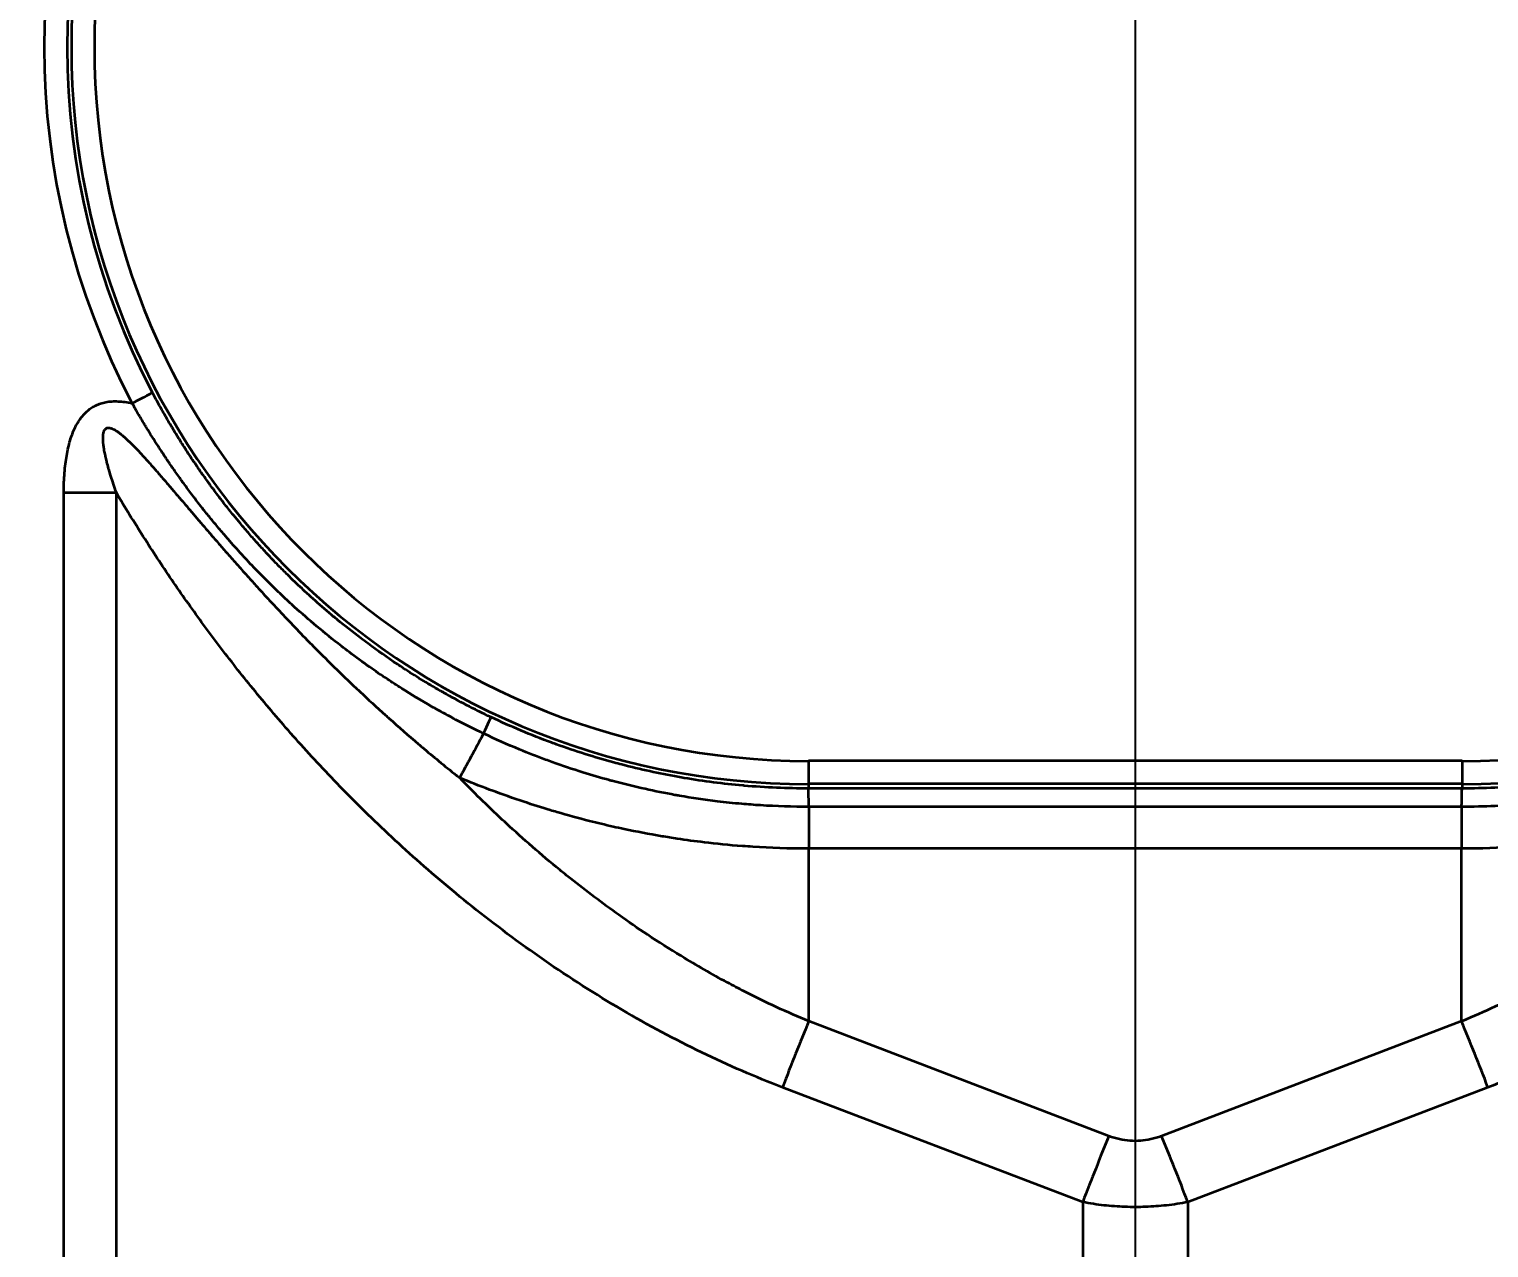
# Model space of a CAD drawing. Header units: millimetres. Extents: x 101 to 3000, y 150 to 4305.
# Drawn here: x 1070.05 to 1101.76, y 2344.06 to 2370.54 of the extents above; entities that cross this region are included whole.
import ezdxf

# ---------------------------------------------------------------- set-up
doc = ezdxf.new("R2010")
doc.units = ezdxf.units.MM
doc.header["$LTSCALE"] = 15
doc.layers.add('Bemaßung (ISO)', color=7, linetype='Continuous', lineweight=25)
doc.layers.add('Sichtbar schmal (ISO)', color=7, linetype='Continuous', lineweight=35)
doc.styles.add('Notiztext (DIN)', font='verdana.ttf')
doc.dimstyles.new('Standard (DIN)', dxfattribs={"dimscale": 15, "dimtxt": 2.5, "dimasz": 2.5, "dimexe": 2, "dimexo": 4, "dimgap": 0.5, "dimtad": 1, "dimdec": 1, "dimrnd": 1e-08, "dimtxsty": 'Notiztext (DIN)', "dimcen": 0.09, "dimclrd": 256, "dimclre": 256, "dimclrt": 256, "dimadec": 0, "dimazin": 2, "dimtfac": 1, "dimtmove": 0, "dimatfit": 3, "dimfxl": 0, "dimtolj": 1, "dimtzin": 0, "dimlwd": -1, "dimlwe": -1, "dimarcsym": 0})

# ---------------------------------------------------------------- blocks, each defined once
blk = doc.blocks.new('*D75')
at = {"layer": 'Bemaßung (ISO)', "transparency": 16777216}
for p, q in [((1094.075, 2762.446), (1094.075, 2012.446)), ((1033.925, 2215.146), (1033.925, 2012.446)), ((996.425, 2042.446), (958.925, 2042.446)), ((1033.925, 2042.446), (1094.075, 2042.446)), ((1131.575, 2042.446), (1169.075, 2042.446))]:
    blk.add_line(p, q, dxfattribs=at)
for points in [[(996.425, 2048.696), (996.425, 2036.196), (1033.925, 2042.446)], [(1131.575, 2048.696), (1131.575, 2036.196), (1094.075, 2042.446)]]:
    blk.add_solid(points, dxfattribs=at)
at = {"layer": 'Defpoints', "color": 0, "transparency": 16777216}
for p in [(1094.075, 2822.446), (1033.925, 2275.146), (1094.075, 2042.446)]:
    blk.add_point(p, dxfattribs=at)
at = {"layer": 'Bemaßung (ISO)', "transparency": 16777216, "insert": (1034.635, 2088.983), "char_height": 37.5, "attachment_point": 1, "style": 'Notiztext (DIN)'}
blk.add_mtext('\\A1;60', dxfattribs=at)

msp = doc.modelspace()

# ---------------------------------------------------------------- linework, layer by layer
at = {"layer": 'Sichtbar schmal (ISO)'}
for p, q in [((1070.802, 2326.823), (1070.802, 2360.467)), ((1071.943, 2326.822), (1071.943, 2360.468)), ((1101.175, 2354.638), (1086.975, 2354.638)), ((1086.975, 2354.638), (1086.975, 2354.138)), ((1101.175, 2354.638), (1101.175, 2354.138)), ((1086.975, 2354.138), (1086.975, 2354.04)), ((1101.175, 2354.138), (1086.975, 2354.138)), ((1101.175, 2354.138), (1101.175, 2354.04)), ((1101.175, 2354.04), (1086.975, 2354.04)), ((1086.985, 2353.641), (1086.985, 2352.733)), ((1101.165, 2353.641), (1086.985, 2353.641)), ((1101.165, 2353.641), (1101.165, 2352.733)), ((1086.985, 2348.981), (1086.985, 2352.733)), ((1101.165, 2352.733), (1086.985, 2352.733)), ((1101.165, 2348.981), (1101.165, 2352.733)), ((1093.505, 2346.488), (1086.985, 2348.981)), ((1101.165, 2348.981), (1094.646, 2346.488)), ((1092.934, 2345.052), (1086.414, 2347.545)), ((1101.736, 2347.545), (1095.216, 2345.052)), ((1092.934, 2345.052), (1092.934, 2326.78)), ((1095.216, 2345.052), (1095.216, 2326.78))]:
    msp.add_line(p, q, dxfattribs=at)
for centre, radius, start, end in [((1086.975, 2370.146), 16.009, 90, 270), ((1101.175, 2370.146), 16.009, 270, 90), ((1086.975, 2370.146), 15.509, 90, 270), ((1101.175, 2370.146), 15.509, 270, 90)]:
    msp.add_arc(centre, radius, start, end, dxfattribs=at)
for centre, major_axis, ratio, start_param, end_param in [((1086.976, 2370.147), (-16.601, 0), 0.999986, 5.798586, 6.768244), ((1086.976, 2370.145), (-16.102, 0), 0.999985, 5.798589, 6.768246), ((1072.289, 2362.405), (0.442, 0.233), 0.00463, 0.017453, 1.568351), ((1070.802, 2360.52), (-10, 0), 0.005236, 1.570796, 1.685163), ((1079.869, 2355.137), (0.214, 0.452), 0.009015, 4.931405, 6.265731), ((1080.929, 2357.159), (4.738, 8.806), 0.002481, 4.379439, 4.493204), ((1086.98, 2353.54), (-0.005, 0.5), 0.011408, 4.915385, 6.265596), ((1086.985, 2347.519), (1.785, 4.67), 0.108522, 1.294198, 1.606695), ((1101.165, 2347.519), (-1.785, 4.67), 0.108522, 4.67649, 4.988987), ((1093.505, 2345.026), (1.785, 4.67), 0.108522, 1.294198, 1.606695), ((1094.646, 2345.026), (-1.785, 4.67), 0.108522, 4.67649, 4.988987)]:
    msp.add_ellipse(centre, major_axis=major_axis, ratio=ratio, start_param=start_param, end_param=end_param, dxfattribs=at)
for points, knots in [([(1070.802, 2360.467), (1070.802, 2360.545), (1070.804, 2360.62), (1070.806, 2360.693), (1070.809, 2360.765), (1070.813, 2360.835), (1070.818, 2360.902), (1070.824, 2360.969), (1070.83, 2361.034), (1070.838, 2361.096), (1070.845, 2361.159), (1070.854, 2361.219), (1070.865, 2361.278), (1070.875, 2361.336), (1070.886, 2361.392), (1070.899, 2361.445), (1070.911, 2361.499), (1070.925, 2361.55), (1070.939, 2361.6), (1070.954, 2361.649), (1070.97, 2361.696), (1070.988, 2361.741), (1071.005, 2361.786), (1071.023, 2361.83), (1071.043, 2361.871), (1071.063, 2361.912), (1071.084, 2361.951), (1071.106, 2361.988), (1071.128, 2362.025), (1071.151, 2362.06), (1071.175, 2362.092), (1071.2, 2362.124), (1071.225, 2362.154), (1071.25, 2362.181), (1071.276, 2362.208), (1071.303, 2362.233), (1071.329, 2362.255), (1071.356, 2362.277), (1071.384, 2362.297), (1071.412, 2362.316), (1071.44, 2362.334), (1071.469, 2362.35), (1071.5, 2362.365), (1071.531, 2362.38), (1071.565, 2362.394), (1071.6, 2362.406), (1071.636, 2362.418), (1071.675, 2362.428), (1071.715, 2362.436), (1071.756, 2362.443), (1071.799, 2362.449), (1071.844, 2362.452), (1071.889, 2362.455), (1071.935, 2362.455), (1071.983, 2362.452), (1072.031, 2362.45), (1072.08, 2362.445), (1072.131, 2362.438), (1072.182, 2362.43), (1072.235, 2362.42), (1072.289, 2362.407)], [0, 0, 0, 0, 0.05, 0.05, 0.05, 0.1, 0.1, 0.1, 0.15, 0.15, 0.15, 0.2, 0.2, 0.2, 0.25, 0.25, 0.25, 0.3, 0.3, 0.3, 0.35, 0.35, 0.35, 0.4, 0.4, 0.4, 0.45, 0.45, 0.45, 0.5, 0.5, 0.5, 0.55, 0.55, 0.55, 0.6, 0.6, 0.6, 0.65, 0.65, 0.65, 0.7, 0.7, 0.7, 0.75, 0.75, 0.75, 0.8, 0.8, 0.8, 0.85, 0.85, 0.85, 0.9, 0.9, 0.9, 0.95, 0.95, 0.95, 1, 1, 1, 1]), ([(1079.92, 2355.233), (1079.894, 2355.245), (1079.869, 2355.258), (1079.843, 2355.27), (1079.522, 2355.425), (1079.22, 2355.583), (1078.936, 2355.742), (1078.887, 2355.769), (1078.839, 2355.796), (1078.791, 2355.823), (1078.562, 2355.954), (1078.346, 2356.085), (1078.141, 2356.215), (1078.034, 2356.282), (1077.931, 2356.349), (1077.83, 2356.416), (1077.696, 2356.505), (1077.568, 2356.593), (1077.443, 2356.681), (1077.291, 2356.788), (1077.146, 2356.894), (1077.007, 2356.999), (1076.947, 2357.043), (1076.888, 2357.088), (1076.831, 2357.133), (1076.643, 2357.278), (1076.467, 2357.42), (1076.299, 2357.561), (1076.129, 2357.704), (1075.968, 2357.844), (1075.816, 2357.981), (1075.773, 2358.021), (1075.731, 2358.06), (1075.689, 2358.098), (1075.586, 2358.193), (1075.488, 2358.286), (1075.393, 2358.377), (1075.313, 2358.455), (1075.235, 2358.532), (1075.159, 2358.608), (1075.11, 2358.658), (1075.062, 2358.707), (1075.014, 2358.756), (1074.904, 2358.869), (1074.799, 2358.98), (1074.699, 2359.089), (1074.691, 2359.098), (1074.683, 2359.107), (1074.675, 2359.116), (1074.568, 2359.232), (1074.467, 2359.345), (1074.371, 2359.455), (1074.346, 2359.484), (1074.321, 2359.513), (1074.297, 2359.541), (1074.229, 2359.62), (1074.164, 2359.697), (1074.101, 2359.773), (1074.047, 2359.838), (1073.995, 2359.902), (1073.945, 2359.965), (1073.916, 2360), (1073.888, 2360.035), (1073.86, 2360.07), (1073.785, 2360.164), (1073.714, 2360.257), (1073.645, 2360.347), (1073.642, 2360.351), (1073.638, 2360.356), (1073.635, 2360.361), (1073.571, 2360.444), (1073.51, 2360.526), (1073.452, 2360.606), (1073.421, 2360.648), (1073.391, 2360.689), (1073.361, 2360.73), (1073.333, 2360.77), (1073.305, 2360.809), (1073.277, 2360.848), (1073.223, 2360.925), (1073.17, 2361), (1073.12, 2361.073), (1073.069, 2361.147), (1073.021, 2361.219), (1072.974, 2361.29), (1072.951, 2361.324), (1072.929, 2361.358), (1072.907, 2361.391), (1072.884, 2361.425), (1072.862, 2361.459), (1072.841, 2361.493), (1072.799, 2361.558), (1072.758, 2361.622), (1072.719, 2361.683), (1072.677, 2361.75), (1072.637, 2361.815), (1072.599, 2361.878), (1072.584, 2361.902), (1072.569, 2361.926), (1072.555, 2361.95), (1072.53, 2361.991), (1072.507, 2362.03), (1072.484, 2362.069), (1072.459, 2362.111), (1072.435, 2362.151), (1072.412, 2362.191), (1072.397, 2362.217), (1072.382, 2362.243), (1072.367, 2362.269), (1072.34, 2362.317), (1072.314, 2362.363), (1072.289, 2362.407)], [0, 0, 0, 0, 0.00373, 0.00373, 0.00373, 0.050759, 0.050759, 0.050759, 0.058824, 0.058824, 0.058824, 0.097588, 0.097588, 0.097588, 0.117647, 0.117647, 0.117647, 0.144174, 0.144174, 0.144174, 0.176471, 0.176471, 0.176471, 0.19029, 0.19029, 0.19029, 0.235294, 0.235294, 0.235294, 0.28107, 0.28107, 0.28107, 0.294118, 0.294118, 0.294118, 0.325896, 0.325896, 0.325896, 0.352941, 0.352941, 0.352941, 0.370592, 0.370592, 0.370592, 0.411765, 0.411765, 0.411765, 0.415116, 0.415116, 0.415116, 0.459136, 0.459136, 0.459136, 0.470588, 0.470588, 0.470588, 0.502348, 0.502348, 0.502348, 0.529412, 0.529412, 0.529412, 0.544662, 0.544662, 0.544662, 0.586105, 0.586105, 0.586105, 0.588235, 0.588235, 0.588235, 0.626765, 0.626765, 0.626765, 0.647059, 0.647059, 0.647059, 0.666769, 0.666769, 0.666769, 0.705882, 0.705882, 0.705882, 0.745386, 0.745386, 0.745386, 0.764706, 0.764706, 0.764706, 0.784569, 0.784569, 0.784569, 0.823529, 0.823529, 0.823529, 0.865854, 0.865854, 0.865854, 0.882353, 0.882353, 0.882353, 0.910701, 0.910701, 0.910701, 0.941176, 0.941176, 0.941176, 0.961615, 0.961615, 0.961615, 1, 1, 1, 1]), ([(1080.083, 2355.589), (1079.717, 2355.762), (1079.375, 2355.941), (1079.058, 2356.12), (1079.033, 2356.134), (1079.009, 2356.147), (1078.985, 2356.161), (1078.695, 2356.327), (1078.427, 2356.492), (1078.175, 2356.656), (1078.133, 2356.684), (1078.091, 2356.711), (1078.05, 2356.738), (1077.824, 2356.889), (1077.612, 2357.039), (1077.412, 2357.187), (1077.357, 2357.227), (1077.304, 2357.267), (1077.251, 2357.306), (1077.074, 2357.441), (1076.907, 2357.573), (1076.748, 2357.704), (1076.686, 2357.755), (1076.626, 2357.805), (1076.566, 2357.856), (1076.428, 2357.973), (1076.296, 2358.089), (1076.171, 2358.202), (1076.104, 2358.263), (1076.039, 2358.322), (1075.976, 2358.382), (1075.868, 2358.482), (1075.765, 2358.582), (1075.666, 2358.679), (1075.597, 2358.747), (1075.53, 2358.815), (1075.465, 2358.881), (1075.382, 2358.966), (1075.302, 2359.05), (1075.225, 2359.133), (1075.155, 2359.207), (1075.088, 2359.281), (1075.022, 2359.353), (1074.959, 2359.424), (1074.897, 2359.494), (1074.837, 2359.563), (1074.768, 2359.642), (1074.701, 2359.72), (1074.637, 2359.797), (1074.588, 2359.855), (1074.541, 2359.912), (1074.495, 2359.968), (1074.427, 2360.052), (1074.362, 2360.133), (1074.3, 2360.214), (1074.263, 2360.26), (1074.228, 2360.305), (1074.194, 2360.35), (1074.128, 2360.437), (1074.065, 2360.521), (1074.004, 2360.603), (1073.978, 2360.639), (1073.952, 2360.674), (1073.927, 2360.71), (1073.863, 2360.798), (1073.802, 2360.884), (1073.744, 2360.968), (1073.726, 2360.994), (1073.708, 2361.02), (1073.69, 2361.046), (1073.629, 2361.136), (1073.571, 2361.223), (1073.515, 2361.307), (1073.504, 2361.325), (1073.492, 2361.343), (1073.481, 2361.36), (1073.422, 2361.45), (1073.367, 2361.537), (1073.314, 2361.622), (1073.308, 2361.632), (1073.302, 2361.642), (1073.295, 2361.653), (1073.24, 2361.742), (1073.187, 2361.829), (1073.138, 2361.912), (1073.136, 2361.915), (1073.134, 2361.918), (1073.132, 2361.921), (1073.08, 2362.009), (1073.031, 2362.093), (1072.986, 2362.173), (1072.938, 2362.258), (1072.893, 2362.338), (1072.851, 2362.415), (1072.808, 2362.493), (1072.768, 2362.568), (1072.731, 2362.638)], [0, 0, 0, 0, 0.054618, 0.054618, 0.054618, 0.058824, 0.058824, 0.058824, 0.109203, 0.109203, 0.109203, 0.117647, 0.117647, 0.117647, 0.163929, 0.163929, 0.163929, 0.176471, 0.176471, 0.176471, 0.21877, 0.21877, 0.21877, 0.235294, 0.235294, 0.235294, 0.273714, 0.273714, 0.273714, 0.294118, 0.294118, 0.294118, 0.32875, 0.32875, 0.32875, 0.352941, 0.352941, 0.352941, 0.383866, 0.383866, 0.383866, 0.411765, 0.411765, 0.411765, 0.439055, 0.439055, 0.439055, 0.470588, 0.470588, 0.470588, 0.494311, 0.494311, 0.494311, 0.529412, 0.529412, 0.529412, 0.549621, 0.549621, 0.549621, 0.588235, 0.588235, 0.588235, 0.60496, 0.60496, 0.60496, 0.647059, 0.647059, 0.647059, 0.660279, 0.660279, 0.660279, 0.705882, 0.705882, 0.705882, 0.71551, 0.71551, 0.71551, 0.764706, 0.764706, 0.764706, 0.77071, 0.77071, 0.77071, 0.823529, 0.823529, 0.823529, 0.825456, 0.825456, 0.825456, 0.881214, 0.881214, 0.881214, 0.939852, 0.939852, 0.939852, 1, 1, 1, 1]), ([(1071.943, 2360.468), (1071.921, 2360.533), (1071.899, 2360.595), (1071.879, 2360.655), (1071.859, 2360.715), (1071.841, 2360.772), (1071.824, 2360.827), (1071.807, 2360.882), (1071.791, 2360.935), (1071.777, 2360.986), (1071.776, 2360.989), (1071.775, 2360.992), (1071.774, 2360.996), (1071.761, 2361.043), (1071.749, 2361.088), (1071.738, 2361.131), (1071.737, 2361.135), (1071.736, 2361.139), (1071.735, 2361.144), (1071.724, 2361.185), (1071.715, 2361.226), (1071.707, 2361.264), (1071.706, 2361.269), (1071.705, 2361.273), (1071.704, 2361.278), (1071.696, 2361.315), (1071.689, 2361.35), (1071.682, 2361.383), (1071.682, 2361.388), (1071.681, 2361.393), (1071.68, 2361.398), (1071.674, 2361.431), (1071.67, 2361.461), (1071.666, 2361.491), (1071.665, 2361.496), (1071.664, 2361.501), (1071.664, 2361.506), (1071.66, 2361.534), (1071.658, 2361.56), (1071.656, 2361.585), (1071.656, 2361.591), (1071.655, 2361.596), (1071.655, 2361.601), (1071.654, 2361.624), (1071.653, 2361.647), (1071.654, 2361.667), (1071.654, 2361.672), (1071.654, 2361.677), (1071.654, 2361.682), (1071.655, 2361.702), (1071.657, 2361.72), (1071.659, 2361.736), (1071.66, 2361.74), (1071.66, 2361.745), (1071.661, 2361.749), (1071.664, 2361.764), (1071.667, 2361.778), (1071.671, 2361.79), (1071.672, 2361.794), (1071.674, 2361.797), (1071.675, 2361.801), (1071.679, 2361.812), (1071.684, 2361.821), (1071.689, 2361.83), (1071.691, 2361.833), (1071.693, 2361.836), (1071.695, 2361.838), (1071.701, 2361.846), (1071.707, 2361.852), (1071.713, 2361.857), (1071.722, 2361.864), (1071.732, 2361.869), (1071.744, 2361.873), (1071.747, 2361.874), (1071.751, 2361.875), (1071.755, 2361.875), (1071.763, 2361.877), (1071.773, 2361.878), (1071.783, 2361.877), (1071.788, 2361.877), (1071.793, 2361.876), (1071.799, 2361.875), (1071.809, 2361.873), (1071.821, 2361.871), (1071.834, 2361.866), (1071.84, 2361.864), (1071.847, 2361.862), (1071.854, 2361.859), (1071.867, 2361.854), (1071.881, 2361.847), (1071.895, 2361.839), (1071.903, 2361.835), (1071.912, 2361.83), (1071.92, 2361.825), (1071.935, 2361.816), (1071.95, 2361.806), (1071.966, 2361.795), (1071.976, 2361.788), (1071.987, 2361.781), (1071.997, 2361.773), (1072.013, 2361.761), (1072.03, 2361.748), (1072.048, 2361.734), (1072.06, 2361.724), (1072.072, 2361.714), (1072.084, 2361.703), (1072.102, 2361.688), (1072.12, 2361.672), (1072.138, 2361.656), (1072.152, 2361.643), (1072.166, 2361.63), (1072.181, 2361.616), (1072.199, 2361.599), (1072.218, 2361.581), (1072.238, 2361.562), (1072.254, 2361.547), (1072.27, 2361.531), (1072.286, 2361.514), (1072.305, 2361.495), (1072.325, 2361.475), (1072.345, 2361.454), (1072.363, 2361.436), (1072.381, 2361.417), (1072.399, 2361.398), (1072.419, 2361.377), (1072.439, 2361.356), (1072.46, 2361.334), (1072.48, 2361.312), (1072.5, 2361.29), (1072.521, 2361.268), (1072.541, 2361.245), (1072.562, 2361.223), (1072.583, 2361.199), (1072.605, 2361.174), (1072.628, 2361.149), (1072.652, 2361.123), (1072.673, 2361.099), (1072.694, 2361.075), (1072.716, 2361.05), (1072.741, 2361.022), (1072.767, 2360.992), (1072.794, 2360.962), (1072.815, 2360.937), (1072.838, 2360.911), (1072.86, 2360.885), (1072.889, 2360.852), (1072.918, 2360.819), (1072.948, 2360.784), (1072.971, 2360.758), (1072.994, 2360.731), (1073.018, 2360.703), (1073.05, 2360.666), (1073.083, 2360.627), (1073.117, 2360.587), (1073.141, 2360.56), (1073.165, 2360.532), (1073.189, 2360.503), (1073.226, 2360.46), (1073.263, 2360.416), (1073.302, 2360.371), (1073.327, 2360.342), (1073.351, 2360.313), (1073.377, 2360.283), (1073.418, 2360.235), (1073.461, 2360.184), (1073.505, 2360.133), (1073.53, 2360.103), (1073.556, 2360.073), (1073.582, 2360.042), (1073.629, 2359.987), (1073.677, 2359.931), (1073.727, 2359.872), (1073.753, 2359.842), (1073.78, 2359.811), (1073.807, 2359.779), (1073.86, 2359.717), (1073.916, 2359.652), (1073.973, 2359.586), (1074, 2359.555), (1074.027, 2359.523), (1074.055, 2359.491), (1074.116, 2359.42), (1074.179, 2359.348), (1074.244, 2359.273), (1074.272, 2359.241), (1074.301, 2359.208), (1074.329, 2359.175), (1074.399, 2359.096), (1074.471, 2359.014), (1074.545, 2358.93), (1074.574, 2358.898), (1074.603, 2358.865), (1074.632, 2358.832), (1074.711, 2358.743), (1074.793, 2358.652), (1074.877, 2358.558), (1074.906, 2358.526), (1074.936, 2358.494), (1074.965, 2358.461), (1075.054, 2358.363), (1075.146, 2358.262), (1075.242, 2358.158), (1075.271, 2358.127), (1075.301, 2358.095), (1075.33, 2358.063), (1075.431, 2357.955), (1075.535, 2357.843), (1075.644, 2357.729), (1075.673, 2357.698), (1075.703, 2357.667), (1075.732, 2357.636), (1075.847, 2357.516), (1075.965, 2357.393), (1076.09, 2357.265), (1076.119, 2357.235), (1076.149, 2357.205), (1076.179, 2357.175), (1076.309, 2357.042), (1076.446, 2356.905), (1076.589, 2356.764), (1076.618, 2356.735), (1076.648, 2356.706), (1076.677, 2356.677), (1076.827, 2356.53), (1076.985, 2356.378), (1077.152, 2356.221), (1077.18, 2356.194), (1077.209, 2356.167), (1077.238, 2356.14), (1077.411, 2355.977), (1077.594, 2355.808), (1077.787, 2355.634), (1077.815, 2355.61), (1077.842, 2355.585), (1077.87, 2355.56), (1078.071, 2355.38), (1078.283, 2355.194), (1078.509, 2355.003), (1078.534, 2354.981), (1078.56, 2354.959), (1078.586, 2354.937), (1078.82, 2354.739), (1079.068, 2354.535), (1079.331, 2354.325), (1079.354, 2354.307), (1079.377, 2354.289), (1079.401, 2354.27)], [0, 0, 0, 0, 0.0232558, 0.0232558, 0.0232558, 0.0465116, 0.0465116, 0.0465116, 0.0697674, 0.0697674, 0.0697674, 0.0712958, 0.0712958, 0.0712958, 0.0930233, 0.0930233, 0.0930233, 0.0950612, 0.0950612, 0.0950612, 0.1162791, 0.1162791, 0.1162791, 0.1188276, 0.1188276, 0.1188276, 0.1395349, 0.1395349, 0.1395349, 0.1425934, 0.1425934, 0.1425934, 0.1627907, 0.1627907, 0.1627907, 0.1663565, 0.1663565, 0.1663565, 0.1860465, 0.1860465, 0.1860465, 0.1901189, 0.1901189, 0.1901189, 0.2093023, 0.2093023, 0.2093023, 0.2138833, 0.2138833, 0.2138833, 0.2325581, 0.2325581, 0.2325581, 0.2376573, 0.2376573, 0.2376573, 0.255814, 0.255814, 0.255814, 0.2614295, 0.2614295, 0.2614295, 0.2790698, 0.2790698, 0.2790698, 0.2852211, 0.2852211, 0.2852211, 0.3023256, 0.3023256, 0.3023256, 0.3255814, 0.3255814, 0.3255814, 0.3327005, 0.3327005, 0.3327005, 0.3488372, 0.3488372, 0.3488372, 0.3564678, 0.3564678, 0.3564678, 0.372093, 0.372093, 0.372093, 0.3802444, 0.3802444, 0.3802444, 0.3953488, 0.3953488, 0.3953488, 0.4040129, 0.4040129, 0.4040129, 0.4186047, 0.4186047, 0.4186047, 0.4277679, 0.4277679, 0.4277679, 0.4418605, 0.4418605, 0.4418605, 0.4515297, 0.4515297, 0.4515297, 0.4651163, 0.4651163, 0.4651163, 0.4753008, 0.4753008, 0.4753008, 0.4883721, 0.4883721, 0.4883721, 0.4990734, 0.4990734, 0.4990734, 0.5116279, 0.5116279, 0.5116279, 0.5228371, 0.5228371, 0.5228371, 0.5348837, 0.5348837, 0.5348837, 0.5465964, 0.5465964, 0.5465964, 0.5581395, 0.5581395, 0.5581395, 0.5703613, 0.5703613, 0.5703613, 0.5813953, 0.5813953, 0.5813953, 0.5941258, 0.5941258, 0.5941258, 0.6046512, 0.6046512, 0.6046512, 0.6178904, 0.6178904, 0.6178904, 0.627907, 0.627907, 0.627907, 0.6416562, 0.6416562, 0.6416562, 0.6511628, 0.6511628, 0.6511628, 0.6654222, 0.6654222, 0.6654222, 0.6744186, 0.6744186, 0.6744186, 0.6891857, 0.6891857, 0.6891857, 0.6976744, 0.6976744, 0.6976744, 0.7129499, 0.7129499, 0.7129499, 0.7209302, 0.7209302, 0.7209302, 0.7367142, 0.7367142, 0.7367142, 0.744186, 0.744186, 0.744186, 0.7604786, 0.7604786, 0.7604786, 0.7674419, 0.7674419, 0.7674419, 0.7842469, 0.7842469, 0.7842469, 0.7906977, 0.7906977, 0.7906977, 0.8080146, 0.8080146, 0.8080146, 0.8139535, 0.8139535, 0.8139535, 0.8317762, 0.8317762, 0.8317762, 0.8372093, 0.8372093, 0.8372093, 0.8555376, 0.8555376, 0.8555376, 0.8604651, 0.8604651, 0.8604651, 0.8793032, 0.8793032, 0.8793032, 0.8837209, 0.8837209, 0.8837209, 0.9030686, 0.9030686, 0.9030686, 0.9069767, 0.9069767, 0.9069767, 0.9268348, 0.9268348, 0.9268348, 0.9302326, 0.9302326, 0.9302326, 0.9505991, 0.9505991, 0.9505991, 0.9534884, 0.9534884, 0.9534884, 0.974368, 0.974368, 0.974368, 0.9767442, 0.9767442, 0.9767442, 0.9981205, 0.9981205, 0.9981205, 0.9999998, 0.9999998, 0.9999998, 0.9999998]), ([(1116.207, 2360.468), (1115.944, 2360.025), (1115.656, 2359.558), (1115.335, 2359.069), (1115.014, 2358.581), (1114.661, 2358.07), (1114.274, 2357.543), (1113.887, 2357.017), (1113.465, 2356.476), (1113.018, 2355.939), (1112.571, 2355.403), (1112.099, 2354.871), (1111.615, 2354.361), (1111.131, 2353.85), (1110.635, 2353.361), (1110.134, 2352.897), (1109.632, 2352.434), (1109.126, 2351.997), (1108.615, 2351.584), (1108.105, 2351.171), (1107.59, 2350.782), (1107.048, 2350.403), (1106.507, 2350.024), (1105.939, 2349.655), (1105.353, 2349.306), (1104.766, 2348.958), (1104.16, 2348.63), (1103.555, 2348.335), (1102.95, 2348.04), (1102.346, 2347.778), (1101.736, 2347.545)], [0, 0, 0, 0, 0.1, 0.1, 0.1, 0.2, 0.2, 0.2, 0.3, 0.3, 0.3, 0.4, 0.4, 0.4, 0.5, 0.5, 0.5, 0.6, 0.6, 0.6, 0.7, 0.7, 0.7, 0.8, 0.8, 0.8, 0.9, 0.9, 0.9, 1, 1, 1, 1]), ([(1086.975, 2354.04), (1086.512, 2354.04), (1086.047, 2354.06), (1085.584, 2354.1), (1085.574, 2354.101), (1085.565, 2354.102), (1085.555, 2354.103), (1085.129, 2354.141), (1084.703, 2354.195), (1084.28, 2354.267), (1084.234, 2354.275), (1084.187, 2354.283), (1084.141, 2354.291), (1083.731, 2354.365), (1083.324, 2354.454), (1082.92, 2354.559), (1082.864, 2354.573), (1082.807, 2354.589), (1082.751, 2354.604), (1082.33, 2354.718), (1081.915, 2354.849), (1081.506, 2354.997), (1081.469, 2355.01), (1081.431, 2355.024), (1081.394, 2355.038), (1080.949, 2355.202), (1080.512, 2355.386), (1080.083, 2355.589)], [0, 0, 0, 0, 0.1959278, 0.1959278, 0.1959278, 0.2, 0.2, 0.2, 0.3802911, 0.3802911, 0.3802911, 0.4, 0.4, 0.4, 0.575338, 0.575338, 0.575338, 0.6, 0.6, 0.6, 0.7833401, 0.7833401, 0.7833401, 0.8, 0.8, 0.8, 1, 1, 1, 1]), ([(1108.067, 2355.589), (1107.639, 2355.386), (1107.201, 2355.202), (1106.756, 2355.038), (1106.31, 2354.873), (1105.858, 2354.728), (1105.399, 2354.604), (1104.941, 2354.479), (1104.477, 2354.375), (1104.009, 2354.291), (1103.541, 2354.208), (1103.068, 2354.145), (1102.595, 2354.103), (1102.122, 2354.061), (1101.648, 2354.04), (1101.175, 2354.04)], [0, 0, 0, 0, 0.2, 0.2, 0.2, 0.4, 0.4, 0.4, 0.6, 0.6, 0.6, 0.8, 0.8, 0.8, 1, 1, 1, 1]), ([(1086.985, 2353.641), (1086.634, 2353.641), (1086.283, 2353.652), (1085.933, 2353.674), (1085.798, 2353.683), (1085.663, 2353.693), (1085.528, 2353.705), (1085.352, 2353.72), (1085.177, 2353.739), (1085.002, 2353.76), (1084.725, 2353.793), (1084.449, 2353.834), (1084.174, 2353.882), (1084.142, 2353.887), (1084.11, 2353.893), (1084.078, 2353.898), (1083.86, 2353.937), (1083.643, 2353.981), (1083.427, 2354.029), (1083.195, 2354.08), (1082.964, 2354.136), (1082.734, 2354.198), (1082.707, 2354.205), (1082.68, 2354.212), (1082.652, 2354.22), (1082.459, 2354.273), (1082.266, 2354.329), (1082.075, 2354.389), (1081.852, 2354.458), (1081.63, 2354.533), (1081.41, 2354.612), (1081.361, 2354.63), (1081.312, 2354.648), (1081.262, 2354.666), (1081.074, 2354.736), (1080.887, 2354.809), (1080.702, 2354.886), (1080.438, 2354.995), (1080.177, 2355.111), (1079.92, 2355.233)], [0, 0, 0, 0, 0.1444199, 0.1444199, 0.1444199, 0.2, 0.2, 0.2, 0.2724098, 0.2724098, 0.2724098, 0.386699, 0.386699, 0.386699, 0.4, 0.4, 0.4, 0.4908199, 0.4908199, 0.4908199, 0.5883879, 0.5883879, 0.5883879, 0.6, 0.6, 0.6, 0.6823994, 0.6823994, 0.6823994, 0.7784001, 0.7784001, 0.7784001, 0.8, 0.8, 0.8, 0.8826041, 0.8826041, 0.8826041, 0.9999993, 0.9999993, 0.9999993, 0.9999993]), ([(1108.23, 2355.233), (1107.801, 2355.029), (1107.363, 2354.843), (1106.917, 2354.677), (1106.907, 2354.673), (1106.897, 2354.67), (1106.888, 2354.666), (1106.478, 2354.514), (1106.061, 2354.378), (1105.64, 2354.259), (1105.592, 2354.246), (1105.545, 2354.233), (1105.498, 2354.22), (1105.088, 2354.108), (1104.674, 2354.012), (1104.257, 2353.933), (1104.195, 2353.921), (1104.134, 2353.909), (1104.072, 2353.898), (1103.635, 2353.82), (1103.195, 2353.76), (1102.754, 2353.717), (1102.71, 2353.713), (1102.666, 2353.709), (1102.622, 2353.705), (1102.137, 2353.662), (1101.651, 2353.641), (1101.165, 2353.641)], [0.0000004, 0.0000004, 0.0000004, 0.0000004, 0.1957614, 0.1957614, 0.1957614, 0.2, 0.2, 0.2, 0.3798022, 0.3798022, 0.3798022, 0.4, 0.4, 0.4, 0.5742831, 0.5742831, 0.5742831, 0.6, 0.6, 0.6, 0.781785, 0.781785, 0.781785, 0.8, 0.8, 0.8, 1, 1, 1, 1]), ([(1086.985, 2348.981), (1086.518, 2349.175), (1086.052, 2349.391), (1085.59, 2349.628), (1085.465, 2349.692), (1085.34, 2349.757), (1085.215, 2349.824), (1084.879, 2350.005), (1084.545, 2350.197), (1084.212, 2350.4), (1083.967, 2350.549), (1083.722, 2350.705), (1083.479, 2350.865), (1083.27, 2351.004), (1083.063, 2351.146), (1082.859, 2351.292), (1082.5, 2351.547), (1082.149, 2351.811), (1081.811, 2352.081), (1081.733, 2352.143), (1081.655, 2352.206), (1081.578, 2352.269), (1081.169, 2352.602), (1080.781, 2352.941), (1080.418, 2353.277), (1080.388, 2353.305), (1080.357, 2353.333), (1080.327, 2353.361), (1079.998, 2353.668), (1079.69, 2353.972), (1079.401, 2354.27)], [0, 0, 0, 0, 0.166667, 0.166667, 0.166667, 0.211765, 0.211765, 0.211765, 0.333333, 0.333333, 0.333333, 0.422855, 0.422855, 0.422855, 0.5, 0.5, 0.5, 0.63526, 0.63526, 0.63526, 0.666667, 0.666667, 0.666667, 0.833333, 0.833333, 0.833333, 0.84732, 0.84732, 0.84732, 1, 1, 1, 1]), ([(1086.985, 2352.733), (1086.553, 2352.733), (1086.147, 2352.748), (1085.77, 2352.772), (1085.694, 2352.777), (1085.62, 2352.782), (1085.546, 2352.787), (1085.254, 2352.809), (1084.979, 2352.837), (1084.718, 2352.868), (1084.513, 2352.892), (1084.317, 2352.919), (1084.128, 2352.947), (1084.015, 2352.964), (1083.905, 2352.982), (1083.798, 2353), (1083.509, 2353.048), (1083.237, 2353.1), (1082.977, 2353.156), (1082.894, 2353.173), (1082.813, 2353.191), (1082.732, 2353.209), (1082.559, 2353.248), (1082.39, 2353.289), (1082.224, 2353.331), (1081.981, 2353.393), (1081.744, 2353.457), (1081.508, 2353.527), (1081.461, 2353.54), (1081.415, 2353.554), (1081.368, 2353.568), (1081.178, 2353.625), (1080.989, 2353.685), (1080.8, 2353.748), (1080.565, 2353.827), (1080.33, 2353.91), (1080.097, 2353.997), (1080.081, 2354.002), (1080.065, 2354.008), (1080.05, 2354.014), (1079.832, 2354.096), (1079.616, 2354.181), (1079.401, 2354.27)], [0, 0, 0, 0, 0.111111, 0.111111, 0.111111, 0.133434, 0.133434, 0.133434, 0.222222, 0.222222, 0.222222, 0.291937, 0.291937, 0.291937, 0.333333, 0.333333, 0.333333, 0.444444, 0.444444, 0.444444, 0.479749, 0.479749, 0.479749, 0.555556, 0.555556, 0.555556, 0.666667, 0.666667, 0.666667, 0.688589, 0.688589, 0.688589, 0.777778, 0.777778, 0.777778, 0.888889, 0.888889, 0.888889, 0.896315, 0.896315, 0.896315, 1, 1, 1, 1]), ([(1108.749, 2354.27), (1108.519, 2354.175), (1108.288, 2354.084), (1108.055, 2353.997), (1108.052, 2353.996), (1108.049, 2353.995), (1108.045, 2353.994), (1107.819, 2353.909), (1107.592, 2353.829), (1107.364, 2353.753), (1107.36, 2353.752), (1107.357, 2353.75), (1107.353, 2353.749), (1107.127, 2353.674), (1106.901, 2353.603), (1106.674, 2353.536), (1106.665, 2353.533), (1106.656, 2353.531), (1106.647, 2353.528), (1106.421, 2353.462), (1106.194, 2353.399), (1105.962, 2353.34), (1105.952, 2353.338), (1105.942, 2353.335), (1105.932, 2353.332), (1105.695, 2353.272), (1105.453, 2353.215), (1105.2, 2353.161), (1105.193, 2353.16), (1105.186, 2353.158), (1105.179, 2353.157), (1104.918, 2353.101), (1104.646, 2353.049), (1104.357, 2353.001), (1104.068, 2352.952), (1103.762, 2352.907), (1103.435, 2352.868), (1103.426, 2352.867), (1103.417, 2352.866), (1103.408, 2352.865), (1103.089, 2352.827), (1102.749, 2352.795), (1102.382, 2352.772), (1102.37, 2352.771), (1102.358, 2352.771), (1102.346, 2352.77), (1101.979, 2352.747), (1101.584, 2352.733), (1101.165, 2352.733)], [0, 0, 0, 0, 0.111111, 0.111111, 0.111111, 0.112645, 0.112645, 0.112645, 0.220519, 0.220519, 0.220519, 0.222222, 0.222222, 0.222222, 0.329096, 0.329096, 0.329096, 0.333333, 0.333333, 0.333333, 0.439741, 0.439741, 0.439741, 0.444444, 0.444444, 0.444444, 0.552485, 0.552485, 0.552485, 0.555556, 0.555556, 0.555556, 0.666667, 0.666667, 0.666667, 0.777778, 0.777778, 0.777778, 0.780902, 0.780902, 0.780902, 0.888889, 0.888889, 0.888889, 0.892385, 0.892385, 0.892385, 1, 1, 1, 1]), ([(1108.749, 2354.27), (1108.536, 2354.05), (1108.319, 2353.834), (1108.1, 2353.624), (1107.869, 2353.402), (1107.636, 2353.186), (1107.401, 2352.976), (1107.196, 2352.793), (1106.991, 2352.616), (1106.782, 2352.442), (1106.524, 2352.227), (1106.262, 2352.017), (1105.992, 2351.81), (1105.805, 2351.666), (1105.613, 2351.523), (1105.418, 2351.383), (1105.106, 2351.158), (1104.785, 2350.938), (1104.457, 2350.725), (1104.313, 2350.632), (1104.169, 2350.541), (1104.023, 2350.451), (1103.628, 2350.208), (1103.225, 2349.978), (1102.823, 2349.765), (1102.75, 2349.726), (1102.677, 2349.688), (1102.604, 2349.65), (1102.129, 2349.406), (1101.653, 2349.184), (1101.175, 2348.985), (1101.172, 2348.983), (1101.169, 2348.982), (1101.165, 2348.981)], [0, 0, 0, 0, 0.097329, 0.097329, 0.097329, 0.2, 0.2, 0.2, 0.289397, 0.289397, 0.289397, 0.4, 0.4, 0.4, 0.476837, 0.476837, 0.476837, 0.6, 0.6, 0.6, 0.653931, 0.653931, 0.653931, 0.8, 0.8, 0.8, 0.826439, 0.826439, 0.826439, 0.998844, 0.998844, 0.998844, 1, 1, 1, 1]), ([(1101.165, 2353.641), (1101.166, 2353.685), (1101.167, 2353.728), (1101.167, 2353.768), (1101.168, 2353.808), (1101.169, 2353.845), (1101.169, 2353.879), (1101.17, 2353.896), (1101.17, 2353.913), (1101.17, 2353.928), (1101.171, 2353.941), (1101.171, 2353.954), (1101.171, 2353.964), (1101.172, 2353.988), (1101.173, 2354.007), (1101.173, 2354.02), (1101.174, 2354.032), (1101.174, 2354.039), (1101.175, 2354.04)], [0, 0, 0, 0, 0.2, 0.2, 0.2, 0.4, 0.4, 0.4, 0.507697, 0.507697, 0.507697, 0.6, 0.6, 0.6, 0.8, 0.8, 0.8, 1, 1, 1, 1]), ([(1094.646, 2346.488), (1094.568, 2346.458), (1094.413, 2346.412), (1094.187, 2346.378), (1093.963, 2346.378), (1093.737, 2346.412), (1093.582, 2346.458), (1093.505, 2346.488)], [0.0000019, 0.0000019, 0.0000019, 0.0000019, 0.2, 0.4, 0.6, 0.8, 1, 1, 1, 1]), ([(1095.216, 2345.052), (1095.06, 2345.023), (1094.906, 2344.999), (1094.753, 2344.982), (1094.6, 2344.965), (1094.45, 2344.954), (1094.3, 2344.948), (1094.15, 2344.943), (1094, 2344.943), (1093.85, 2344.948), (1093.7, 2344.954), (1093.55, 2344.965), (1093.397, 2344.982), (1093.244, 2344.999), (1093.09, 2345.023), (1092.934, 2345.052)], [0.000001, 0.000001, 0.000001, 0.000001, 0.2, 0.2, 0.2, 0.4, 0.4, 0.4, 0.6, 0.6, 0.6, 0.8, 0.8, 0.8, 1, 1, 1, 1])]:
    msp.add_open_spline(points, degree=3, knots=knots, dxfattribs=at)
msp.add_open_spline([(1086.414, 2347.545), (1085.825, 2347.77), (1084.655, 2348.277), (1082.925, 2349.201), (1081.212, 2350.296), (1079.643, 2351.471), (1078.277, 2352.638), (1077.109, 2353.754), (1076.108, 2354.805), (1075.244, 2355.794), (1074.482, 2356.734), (1073.789, 2357.652), (1073.14, 2358.574), (1072.523, 2359.511), (1072.133, 2360.147), (1071.943, 2360.468)], degree=3, dxfattribs=at)

# ---------------------------------------------------------------- dimensions: what is measured, and where the dimension line sits
at = {"layer": 'Bemaßung (ISO)'}
dim = msp.add_linear_dim(base=(1094.075, 2042.446), p1=(1033.925, 2275.146), p2=(1094.075, 2822.446), angle=180, dimstyle='Standard (DIN)', override={"dimdec": 0, "dimtp": 0, "dimtm": 0, "dimtdec": 0, "dimtofl": 1, "dimatfit": 1}, dxfattribs=at)
dim.commit()
dim.dimension.update_dxf_attribs({"geometry": '*D75', "text_midpoint": (1064, 2042.446), "dimtype": 160})

doc.saveas('drawing.dxf')
